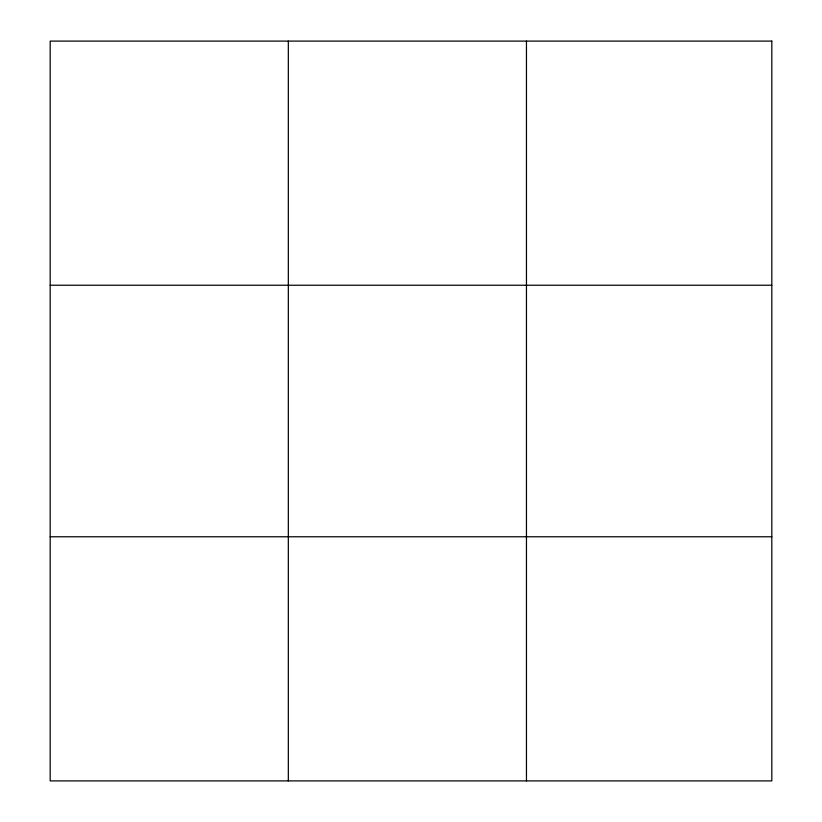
<?xml version="1.0" encoding="UTF-8"?>
<svg xmlns="http://www.w3.org/2000/svg" width="822" height="822" viewBox="0 0 822 822"><rect width="100%" height="100%" fill="white"/><g stroke="black" fill="none" stroke-linecap="round" stroke-linejoin="round"><path stroke-width="1.23" d="M288.327 780.9L288.327 41.1M526.46 780.9L526.46 41.1M50.183 285.234L771.817 285.234M50.183 536.766L771.817 536.766M771.817 41.1L771.817 780.9L50.183 780.9L50.183 41.1L771.817 41.1"/></g></svg>
